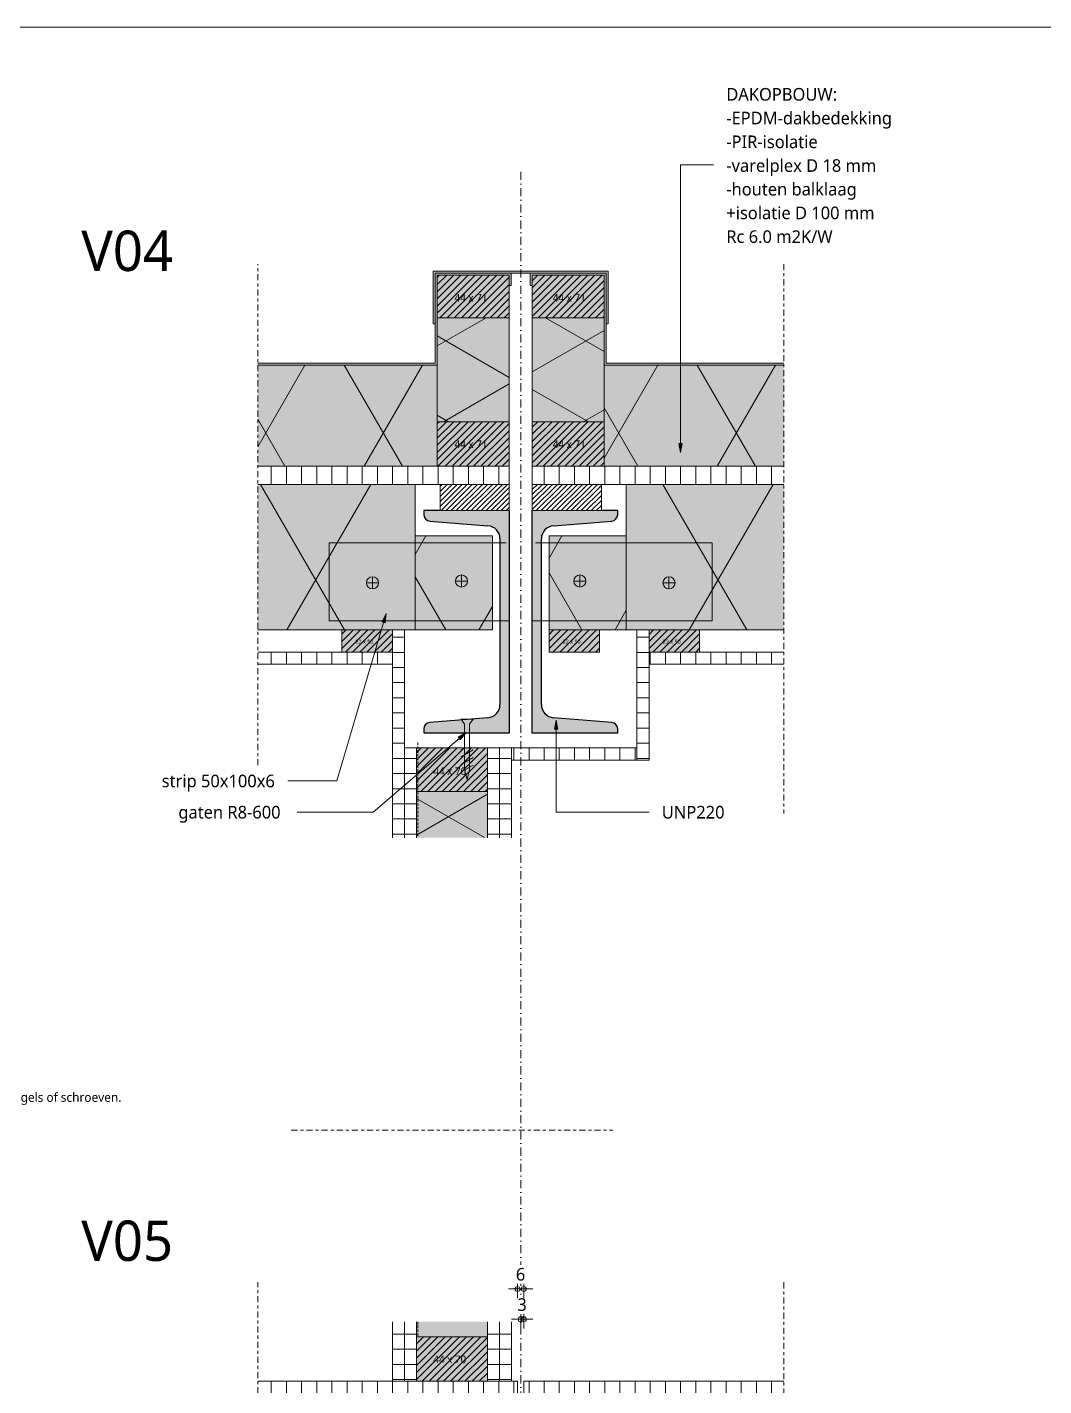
# Model space of a CAD drawing. Header units: millimetres. Extents: x 1381 to 5981, y 1743 to 14688.
# Drawn here: x 2849 to 3854, y 10044 to 11389 of the extents above; entities that cross this region are included whole.
import ezdxf

# ---------------------------------------------------------------- set-up
doc = ezdxf.new("R2010")
doc.units = ezdxf.units.MM
for name, pattern in [('MV_center', [15, 6, -3, 3, -3]), ('MV_hidden', [3.75, 2.5, -1.25]), ('MV_stramien', [16, 8, -4, 0, -4])]:
    doc.linetypes.add(name, pattern=pattern)
for name, color, linetype, lineweight in [('A-ANNO-DIMS', 211, 'Continuous', 13), ('A-ANNO-DIMS-5', 211, 'Continuous', 13), ('A-ANNO-NOTE', 131, 'Continuous', 18), ('A-DETL', 90, 'Continuous', 13), ('A-DETL-GENF', 92, 'Continuous', 18), ('A-DETL-MEDM', 33, 'Continuous', 18), ('G-ANNO-TEXT', 231, 'Continuous', 13)]:
    doc.layers.add(name, color=color, linetype=linetype, lineweight=lineweight)
doc.styles.add('Segoe UI', font='segoeui.ttf', dxfattribs={"height": 7.5})
doc.styles.add('Segoe UI_1', font='segoeui.ttf', dxfattribs={"height": 4})
doc.styles.add('Segoe UI_2', font='segoeui.ttf', dxfattribs={"height": 12.5})
doc.styles.add('Segoe UI_3', font='segoeui.ttf', dxfattribs={"height": 40})
doc.styles.add('Segoe UI_4', font='segoeui.ttf', dxfattribs={"height": 9})
doc.styles.add('Segoe UI_B', font='segoeui.ttf', dxfattribs={"height": 12.5})
doc.dimstyles.new('2_5_mm', dxfattribs={"dimscale": 304.8, "dimtxt": 13.092049, "dimasz": 0.016404, "dimexe": 0.029528, "dimexo": 0.0625, "dimgap": 0.014764, "dimtad": 1, "dimdec": 0, "dimzin": 0, "dimdsep": 46, "dimtxsty": 'Segoe UI_2', "dimblk1": 'DOTBLANK', "dimblk2": 'DOTBLANK', "dimsah": 1, "dimcen": 0.09, "dimdle": 0.029528, "dimazin": 0, "dimtfac": 1, "dimtdec": 4, "dimtix": 1, "dimtmove": 0, "dimatfit": 3, "dimfxl": 0.029528, "dimfxlon": 1, "dimtvp": 1, "dimtfill": 1, "dimtolj": 1, "dimtzin": 0, "dimarcsym": 2})
pattern_1 = [(90, (0, 0), (-15, 9e-16), [])]
pattern_2 = [(270, (0, 0), (-15, -9e-16), [])]
pattern_3 = [(60, (32.3, 205.2), (-58.89, 34), []), (120, (32.3, 205.2), (-58.89, -34), [])]
pattern_4 = [(45, (0, 0), (-2.4748737, 2.4748737), [])]

# ---------------------------------------------------------------- blocks, each defined once
blk = doc.blocks.new('42 isolatie - Type 1-3777703-Details Strandbaak Paviljoen')
at = {"layer": 'A-DETL-GENF'}
blk.add_hatch(color=256, dxfattribs=at).paths.add_polyline_path([(76.8, -93.8), (76.8, -0.8), (0.3, -0.8), (0.3, -93.8), (50.3, -93.8)])
at = {"layer": 'A-DETL-GENF', "lineweight": 13}
h = blk.add_hatch(dxfattribs=at)
h.set_pattern_fill('FP_35', color=256, style=0, pattern_type=2)
h.set_pattern_definition([(300, (-357.56, -184.11), (-79.674, -46), []), (240, (-357.56, -184.11), (-79.674, 46), [])])
h.paths.add_polyline_path([(76.8, -93.8), (76.8, -0.8), (0.3, -0.8), (0.3, -93.8), (50.3, -93.8)])
at = {"layer": 'A-DETL-GENF'}
for p, q in [((76.8, -0.8), (0.3, -0.8)), ((0.3, -0.8), (0.3, -93.8)), ((76.8, -0.8), (0.3, -0.8)), ((0.3, -0.8), (0.3, -93.8)), ((76.8, -93.8), (76.8, -0.8)), ((0.3, -93.8), (50.3, -93.8)), ((41.2, -93.8), (50.3, -93.8)), ((50.3, -93.8), (76.8, -93.8)), ((50.3, -93.8), (76.8, -93.8))]:
    blk.add_line(p, q, dxfattribs=at)
blk = doc.blocks.new('42 isolatie - Type 1-V33-Details Strandbaak Paviljoen')
at = {"layer": 'A-DETL-GENF'}
blk.add_hatch(color=256, dxfattribs=at).paths.add_polyline_path([(156, -144.8), (156, -0.8), (0.3, -0.8), (0.3, -144.8), (72.8, -144.8)])
at = {"layer": 'A-DETL-GENF', "lineweight": 13}
h = blk.add_hatch(dxfattribs=at)
h.set_pattern_fill('FP_59', color=256, style=0, pattern_type=2)
h.set_pattern_definition([(300, (-857.8, -704), (-121.936, -70.4), []), (240, (-857.8, -704), (-121.936, 70.4), [])])
h.paths.add_polyline_path([(156, -144.8), (156, -0.8), (0.3, -0.8), (0.3, -144.8), (72.8, -144.8)])
at = {"layer": 'A-DETL-GENF'}
for p, q in [((156, -0.8), (0.3, -0.8)), ((0.3, -0.8), (0.3, -144.8)), ((0.3, -0.8), (0.3, -144.8)), ((0.3, -144.8), (10.8, -144.8)), ((0.3, -144.8), (10.8, -144.8)), ((10.8, -144.8), (22.8, -144.8)), ((22.8, -144.8), (72.8, -144.8)), ((72.8, -144.8), (156, -144.8)), ((72.8, -144.8), (156, -144.8))]:
    blk.add_line(p, q, dxfattribs=at)
blk = doc.blocks.new('00 plaatmateriaal - d_18 mm-3690187-Details Strandbaak Paviljoen')
at = {"layer": 'A-DETL-GENF', "lineweight": 13}
h = blk.add_hatch(dxfattribs=at)
h.set_pattern_fill('FP_3', color=256, style=0, pattern_type=2)
h.set_pattern_definition(pattern_1)
h.paths.add_polyline_path([(435.2, -18), (503.5, -18), (503.5, 0), (254.8, 0), (254.8, -18), (432.5, -18)])
at = {"layer": 'A-DETL-MEDM'}
for p, q in [((503.5, -18), (503.5, 0)), ((410.5, -18), (435.2, -18))]:
    blk.add_line(p, q, dxfattribs=at)
blk = doc.blocks.new('42 isolatie - Type 1-3777260-Details Strandbaak Paviljoen')
at = {"layer": 'A-DETL-GENF'}
blk.add_hatch(color=256, dxfattribs=at).paths.add_polyline_path([(10.3, -0.8), (0.3, -0.8), (0.3, -100.8), (178, -100.8), (178, -0.8), (171.7, -0.8)])
at = {"layer": 'A-DETL-GENF', "lineweight": 13}
h = blk.add_hatch(dxfattribs=at)
h.set_pattern_fill('FP_68', color=256, style=0, pattern_type=2)
h.set_pattern_definition([(300, (0, 0), (-87.295, -50.4), []), (240, (0, 0), (-87.295, 50.4), [])])
h.paths.add_polyline_path([(10.3, -0.8), (0.3, -0.8), (0.3, -100.8), (178, -100.8), (178, -0.8), (171.7, -0.8)])
at = {"layer": 'A-DETL-GENF'}
for p, q in [((178, -0.8), (0.3, -0.8)), ((178, -0.8), (0.3, -0.8)), ((0.3, -100.8), (178, -100.8))]:
    blk.add_line(p, q, dxfattribs=at)
blk = doc.blocks.new('00 hout_rechthoekig_sls - Vuren 44x71-4309760-Details Strandbaak Paviljoen')
at = {"layer": 'A-DETL-GENF', "lineweight": 13}
blk.add_hatch(color=256, dxfattribs=at).paths.add_polyline_path([(0, 44), (0, 0), (71, 0), (71, 44)])
at = {"layer": 'A-DETL-MEDM', "lineweight": 13}
h = blk.add_hatch(dxfattribs=at)
h.set_pattern_fill('FP_69', color=256, style=0, pattern_type=2)
h.set_pattern_definition([(225, (3325.291, 10998.34), (3.535534, -3.535534), [])])
h.paths.add_polyline_path([(71, 44), (0, 44), (0, 0), (71, 0)])
at = {"layer": 'A-DETL-MEDM'}
for p, q in [((71, 44), (0, 44)), ((0, 44), (0, 0)), ((71, 44), (0, 44)), ((71, 0), (71, 44)), ((71, 0), (71, 44)), ((71, 0), (71, 44)), ((0, 0), (71, 0))]:
    blk.add_line(p, q, dxfattribs=at)
blk = doc.blocks.new('00 hout_rechthoekig_sls - Vuren 44x71-V41-Details Strandbaak Paviljoen')
at = {"layer": 'A-DETL-GENF', "lineweight": 13}
blk.add_hatch(color=256, dxfattribs=at).paths.add_polyline_path([(0, 42), (0, 0), (71, 0), (71, 42)])
at = {"layer": 'A-DETL-MEDM', "lineweight": 13}
h = blk.add_hatch(dxfattribs=at)
h.set_pattern_fill('FP_70', color=256, style=0, pattern_type=2)
h.set_pattern_definition([(225, (3325.291, 11143.34), (3.535534, -3.535534), [])])
h.paths.add_polyline_path([(0, 42), (0, 0), (71, 0), (71, 42)])
at = {"layer": 'A-DETL-MEDM'}
for p, q in [((0, 42), (0, 0)), ((71, 0), (71, 42)), ((71, 0), (71, 42)), ((71, 0), (71, 42)), ((0, 0), (71, 0))]:
    blk.add_line(p, q, dxfattribs=at)
blk = doc.blocks.new('42 isolatie - Type 1-3777282-Details Strandbaak Paviljoen')
at = {"layer": 'A-DETL-GENF'}
blk.add_hatch(color=256, dxfattribs=at).paths.add_polyline_path([(103.3, -71.8), (103.3, -0.8), (0.3, -0.8), (0.3, -71.8), (14.1, -71.8)])
at = {"layer": 'A-DETL-GENF', "lineweight": 13}
h = blk.add_hatch(dxfattribs=at)
h.set_pattern_fill('FP_11', color=256, style=0, pattern_type=2)
h.set_pattern_definition([(300, (32.3, -205.2), (-58.89, -34), []), (240, (32.3, -205.2), (-58.89, 34), [])])
h.paths.add_polyline_path([(103.3, -71.8), (103.3, -0.8), (0.3, -0.8), (0.3, -71.8), (14.1, -71.8)])
at = {"layer": 'A-DETL-GENF'}
for p, q in [((103.3, -0.8), (0.3, -0.8)), ((0.3, -0.8), (0.3, -71.8)), ((103.3, -0.8), (0.3, -0.8)), ((0.3, -0.8), (0.3, -71.8)), ((103.3, -71.8), (103.3, -0.8)), ((103.3, -71.8), (103.3, -0.8)), ((0.3, -71.8), (103.3, -71.8)), ((0.3, -71.8), (103.3, -71.8))]:
    blk.add_line(p, q, dxfattribs=at)
blk = doc.blocks.new('00 plaatmateriaal - d_18 mm-3690192-Details Strandbaak Paviljoen')
at = {"layer": 'A-DETL-GENF', "lineweight": 13}
h = blk.add_hatch(dxfattribs=at)
h.set_pattern_fill('FP_5', color=256, style=0, pattern_type=2)
h.set_pattern_definition(pattern_2)
h.paths.add_polyline_path([(446.1, 18), (254.8, 18), (254.8, 0), (503.5, 0), (503.5, 18)])
at = {"layer": 'A-DETL-MEDM'}
for p, q in [((435.2, 18), (254.8, 18)), ((503.5, 0), (503.5, 18))]:
    blk.add_line(p, q, dxfattribs=at)
blk = doc.blocks.new('42 isolatie - Type 1-3777261-Details Strandbaak Paviljoen')
at = {"layer": 'A-DETL-GENF'}
blk.add_hatch(color=256, dxfattribs=at).paths.add_polyline_path([(178, 0.8), (178, 100.8), (0.3, 100.8), (0.3, 0.8), (2.3, 0.8)])
at = {"layer": 'A-DETL-GENF', "lineweight": 13}
h = blk.add_hatch(dxfattribs=at)
h.set_pattern_fill('FP_65', color=256, style=0, pattern_type=2)
h.set_pattern_definition([(60, (0, 0), (-87.295, 50.4), []), (120, (0, 0), (-87.295, -50.4), [])])
h.paths.add_polyline_path([(178, 0.8), (178, 100.8), (0.3, 100.8), (0.3, 0.8), (2.3, 0.8)])
at = {"layer": 'A-DETL-GENF'}
for p, q in [((178, 100.8), (0.3, 100.8)), ((0.3, 0.8), (178, 0.8)), ((0.3, 0.8), (178, 0.8))]:
    blk.add_line(p, q, dxfattribs=at)
blk = doc.blocks.new('00 hout_rechthoekig_sls - Vuren 44x71-3186835-Details Strandbaak Paviljoen')
at = {"layer": 'A-DETL-GENF', "lineweight": 13}
blk.add_hatch(color=256, dxfattribs=at).paths.add_polyline_path([(0, -44), (71, -44), (71, 0), (0, 0)])
at = {"layer": 'A-DETL-MEDM', "lineweight": 13}
h = blk.add_hatch(dxfattribs=at)
h.set_pattern_fill('FP_71', color=256, style=0, pattern_type=2)
h.set_pattern_definition([(45, (-3348.291, -10998.34), (-3.535534, 3.535534), [])])
h.paths.add_polyline_path([(71, -44), (71, 0), (0, 0), (0, -44), (57.4, -44)])
at = {"layer": 'A-DETL-MEDM'}
for p, q in [((0, 0), (71, 0)), ((0, -44), (0, 0)), ((71, 0), (71, -44)), ((71, 0), (71, -44)), ((71, 0), (71, -44)), ((71, -44), (0, -44)), ((71, -44), (0, -44))]:
    blk.add_line(p, q, dxfattribs=at)
blk = doc.blocks.new('00 hout_rechthoekig_sls - Vuren 44x71-V42-Details Strandbaak Paviljoen')
at = {"layer": 'A-DETL-GENF', "lineweight": 13}
blk.add_hatch(color=256, dxfattribs=at).paths.add_polyline_path([(71, -42), (71, 0), (0, 0), (0, -42), (57.4, -42)])
at = {"layer": 'A-DETL-MEDM', "lineweight": 13}
h = blk.add_hatch(dxfattribs=at)
h.set_pattern_fill('FP_72', color=256, style=0, pattern_type=2)
h.set_pattern_definition([(45, (-3348.291, -11143.34), (-3.535534, 3.535534), [])])
h.paths.add_polyline_path([(71, -42), (71, 0), (0, 0), (0, -42), (57.4, -42)])
at = {"layer": 'A-DETL-MEDM'}
for p, q in [((0, 0), (71, 0)), ((0, -42), (0, 0)), ((71, 0), (71, -42)), ((71, 0), (71, -42)), ((71, 0), (71, -42))]:
    blk.add_line(p, q, dxfattribs=at)
blk = doc.blocks.new('42 isolatie - Type 1-3777283-Details Strandbaak Paviljoen')
at = {"layer": 'A-DETL-GENF'}
blk.add_hatch(color=256, dxfattribs=at).paths.add_polyline_path([(103.3, 71.8), (0.3, 71.8), (0.3, 0.8), (103.3, 0.8), (103.3, 58.2)])
at = {"layer": 'A-DETL-GENF', "lineweight": 13}
h = blk.add_hatch(dxfattribs=at)
h.set_pattern_fill('FP_7', color=256, style=0, pattern_type=2)
h.set_pattern_definition(pattern_3)
h.paths.add_polyline_path([(103.3, 71.8), (0.3, 71.8), (0.3, 0.8), (103.3, 0.8), (103.3, 58.2)])
at = {"layer": 'A-DETL-GENF'}
for p, q in [((103.3, 71.8), (0.3, 71.8)), ((0.3, 71.8), (0.3, 0.8)), ((103.3, 71.8), (0.3, 71.8)), ((0.3, 71.8), (0.3, 0.8)), ((103.3, 0.8), (103.3, 71.8)), ((103.3, 0.8), (103.3, 71.8)), ((0.3, 0.8), (103.3, 0.8)), ((0.3, 0.8), (103.3, 0.8))]:
    blk.add_line(p, q, dxfattribs=at)
blk = doc.blocks.new('00 hout_rechthoekig_sls - Vuren 44x70-V43-Details Strandbaak Paviljoen')
at = {"layer": 'A-DETL-GENF', "lineweight": 13}
blk.add_hatch(color=256, dxfattribs=at).paths.add_polyline_path([(70, -1), (0, -1), (0, -44), (70, -44), (70, -8.8)])
at = {"layer": 'A-DETL-MEDM', "lineweight": 13}
h = blk.add_hatch(dxfattribs=at)
h.set_pattern_fill('FP_73', color=256, style=0, pattern_type=2)
h.set_pattern_definition([(225, (3303.791, 10631.34), (3.535534, -3.535534), [])])
h.paths.add_polyline_path([(70, -1), (0, -1), (0, -44), (70, -44), (70, -8.8)])
at = {"layer": 'A-DETL-MEDM'}
for p, q in [((0, -44), (0, -1)), ((70, -1), (70, -44)), ((70, -1), (70, -44)), ((70, -1), (70, -44)), ((70, -44), (0, -44)), ((70, -44), (0, -44))]:
    blk.add_line(p, q, dxfattribs=at)
blk = doc.blocks.new('42 isolatie - Type 1-3777794-Details Strandbaak Paviljoen')
at = {"layer": 'A-DETL-GENF'}
h = blk.add_hatch(color=256, dxfattribs=at)
h.paths.add_polyline_path([(540.3, 0.8), (540.3, 70.8), (525.4, 70.8), (525.4, 0.8)])
h.paths.add_polyline_path([(46, 0.8), (46, 70.8), (0.3, 70.8), (0.3, 0.8)])
at = {"layer": 'A-DETL-GENF', "lineweight": 13}
h = blk.add_hatch(dxfattribs=at)
h.set_pattern_fill('FP_7', color=256, style=0, pattern_type=2)
h.set_pattern_definition(pattern_3)
h.paths.add_polyline_path([(540.3, 0.8), (540.3, 70.8), (525.4, 70.8), (525.4, 0.8)])
h.paths.add_polyline_path([(46, 0.8), (46, 70.8), (0.3, 70.8), (0.3, 0.8)])
at = {"layer": 'A-DETL-GENF'}
for p, q in [((46, 70.8), (0.3, 70.8)), ((0.3, 70.8), (0.3, 0.8)), ((0.3, 70.8), (0.3, 0.8)), ((540.3, 70.8), (525.4, 70.8)), ((0.3, 0.8), (46, 0.8)), ((525.4, 0.8), (540.3, 0.8))]:
    blk.add_line(p, q, dxfattribs=at)
blk = doc.blocks.new('00 plaatmateriaal - d_12 mm-V44-Details Strandbaak Paviljoen')
at = {"layer": 'A-DETL-GENF', "lineweight": 13}
h = blk.add_hatch(dxfattribs=at)
h.set_pattern_fill('FP_3', color=256, style=0, pattern_type=2)
h.set_pattern_definition(pattern_1)
h.paths.add_polyline_path([(627, 0), (568.1, 0), (568.1, -12), (627, -12)])
h.paths.add_polyline_path([(88.8, 0), (0, 0), (0, -12), (88.8, -12)])
at = {"layer": 'A-DETL-MEDM'}
for p, q in [((88.8, 0), (0, 0)), ((0, 0), (0, -12)), ((583, 0), (568.1, 0))]:
    blk.add_line(p, q, dxfattribs=at)
blk = doc.blocks.new('00 plaatmateriaal - d_12 mm-3690196-Details Strandbaak Paviljoen')
at = {"layer": 'A-DETL-GENF', "lineweight": 13}
h = blk.add_hatch(dxfattribs=at)
h.set_pattern_fill('FP_5', color=256, style=0, pattern_type=2)
h.set_pattern_definition(pattern_2)
h.paths.add_polyline_path([(627, 12), (568.1, 12), (568.1, 0), (627, 0)])
h.paths.add_polyline_path([(88.8, 0), (88.8, 12), (0, 12), (0, 0), (35.2, 0)])
at = {"layer": 'A-DETL-MEDM'}
for p, q in [((0, 12), (0, 0)), ((0, 0), (88.8, 0)), ((568.1, 0), (583, 0))]:
    blk.add_line(p, q, dxfattribs=at)
blk = doc.blocks.new('28 schroef - 5_0x60-3685552-Details Strandbaak Paviljoen')
at = {"layer": 'A-DETL-GENF', "lineweight": 13}
h = blk.add_hatch(dxfattribs=at)
h.set_pattern_fill('FP_8', color=256, style=0, pattern_type=2)
h.set_pattern_definition([(120, (0, 0), (-11.2583, -6.5), [])])
h.paths.add_polyline_path([(50, 6), (30, 6), (30, -6), (50, -6)])
h = blk.add_hatch(dxfattribs=at)
h.set_pattern_fill('FP_9', color=256, style=0, pattern_type=2)
h.set_pattern_definition([(120, (7.5, 0), (-11.2583, -6.5), [])])
h.paths.add_polyline_path([(50, 6), (30, 6), (30, -6), (50, -6)])
for p, q in [((0, 6), (0, -6)), ((5, 2.5), (0, 6)), ((50, 2.5), (5, 2.5)), ((60, 0), (50, 2.5)), ((0, -6), (5, -2.5)), ((5, -2.5), (50, -2.5)), ((50, -2.5), (60, 0))]:
    blk.add_line(p, q, dxfattribs=at)
blk = doc.blocks.new('42 isolatie - Type 1-3777704-Details Strandbaak Paviljoen')
at = {"layer": 'A-DETL-GENF'}
blk.add_hatch(color=256, dxfattribs=at).paths.add_polyline_path([(76.8, 93.8), (0.3, 93.8), (0.3, 0.8), (76.8, 0.8), (76.8, 22.3)])
at = {"layer": 'A-DETL-GENF', "lineweight": 13}
h = blk.add_hatch(dxfattribs=at)
h.set_pattern_fill('FP_74', color=256, style=0, pattern_type=2)
h.set_pattern_definition([(60, (-357.56, 184.11), (-79.674, 46), []), (120, (-357.56, 184.11), (-79.674, -46), [])])
h.paths.add_polyline_path([(76.8, 93.8), (0.3, 93.8), (0.3, 0.8), (76.8, 0.8), (76.8, 22.3)])
at = {"layer": 'A-DETL-GENF'}
for p, q in [((76.8, 93.8), (0.3, 93.8)), ((0.3, 93.8), (0.3, 0.8)), ((76.8, 93.8), (0.3, 93.8)), ((0.3, 93.8), (0.3, 0.8)), ((76.8, 0.8), (76.8, 93.8)), ((0.3, 0.8), (76.8, 0.8)), ((0.3, 0.8), (76.8, 0.8))]:
    blk.add_line(p, q, dxfattribs=at)
blk = doc.blocks.new('42 isolatie - Type 1-3777363-Details Strandbaak Paviljoen')
at = {"layer": 'A-DETL-GENF'}
blk.add_hatch(color=256, dxfattribs=at).paths.add_polyline_path([(149.7, 144.8), (0.3, 144.8), (0.3, 0.8), (156, 0.8), (156, 144.8)])
at = {"layer": 'A-DETL-GENF', "lineweight": 13}
h = blk.add_hatch(dxfattribs=at)
h.set_pattern_fill('FP_75', color=256, style=0, pattern_type=2)
h.set_pattern_definition([(60, (-857.8, 704), (-121.936, 70.4), []), (120, (-857.8, 704), (-121.936, -70.4), [])])
h.paths.add_polyline_path([(149.7, 144.8), (0.3, 144.8), (0.3, 0.8), (156, 0.8), (156, 144.8)])
at = {"layer": 'A-DETL-GENF'}
for p, q in [((10.8, 144.8), (0.3, 144.8)), ((0.3, 144.8), (0.3, 0.8)), ((10.8, 144.8), (0.3, 144.8)), ((0.3, 144.8), (0.3, 0.8)), ((22.8, 144.8), (10.8, 144.8)), ((72.8, 144.8), (22.8, 144.8)), ((156, 144.8), (72.8, 144.8)), ((156, 144.8), (72.8, 144.8)), ((0.3, 0.8), (156, 0.8)), ((0.3, 0.8), (156, 0.8))]:
    blk.add_line(p, q, dxfattribs=at)
blk = doc.blocks.new('00 plaatmateriaal - d_12 mm-3690203-Details Strandbaak Paviljoen')
at = {"layer": 'A-DETL-GENF', "lineweight": 13}
h = blk.add_hatch(dxfattribs=at)
h.set_pattern_fill('FP_3', color=256, style=0, pattern_type=2)
h.set_pattern_definition(pattern_1)
h.paths.add_polyline_path([(744, -12), (744, 0), (685.1, 0), (685.1, -12)])
h.paths.add_polyline_path([(205.8, 0), (0, 0), (0, -12), (205.8, -12)])
at = {"layer": 'A-DETL-MEDM'}
for p, q in [((205.8, 0), (0, 0)), ((0, 0), (0, -12)), ((744, 0), (685.1, 0)), ((34, -12), (205.8, -12)), ((685.1, -12), (744, -12))]:
    blk.add_line(p, q, dxfattribs=at)
blk = doc.blocks.new('00 plaatmateriaal - d_12 mm-V45-Details Strandbaak Paviljoen')
at = {"layer": 'A-DETL-GENF', "lineweight": 13}
h = blk.add_hatch(dxfattribs=at)
h.set_pattern_fill('FP_3', color=256, style=0, pattern_type=2)
h.set_pattern_definition(pattern_1)
h.paths.add_polyline_path([(627, -12), (627, 0), (568.1, 0), (568.1, -12)])
h.paths.add_polyline_path([(88.8, 0), (0, 0), (0, -12), (88.8, -12)])
at = {"layer": 'A-DETL-MEDM'}
for p, q in [((0, 0), (0, -12)), ((88.8, 0), (12, 0)), ((627, 0), (568.1, 0)), ((0, -12), (88.8, -12)), ((568.1, -12), (627, -12))]:
    blk.add_line(p, q, dxfattribs=at)
blk = doc.blocks.new('NLRS_00_DI_maskeer - Type 1-4234861-Details Strandbaak Paviljoen')
at = {"layer": 'A-DETL-GENF', "linetype": 'MV_center'}
blk.add_line((218, 0), (-100, 0), dxfattribs=at)
blk = doc.blocks.new('00 plaatmateriaal - d_12 mm-3690204-Details Strandbaak Paviljoen')
at = {"layer": 'A-DETL-GENF', "lineweight": 13}
h = blk.add_hatch(dxfattribs=at)
h.set_pattern_fill('FP_5', color=256, style=0, pattern_type=2)
h.set_pattern_definition(pattern_2)
h.paths.add_polyline_path([(129, 12), (0, 12), (0, 0), (129, 0)])
at = {"layer": 'A-DETL-MEDM'}
for p, q in [((0, 12), (0, 0)), ((0, 0), (117, 0)), ((129, 12), (34, 12)), ((129, 0), (129, 12))]:
    blk.add_line(p, q, dxfattribs=at)
blk = doc.blocks.new('00 plaatmateriaal - d_12 mm-3690205-Details Strandbaak Paviljoen')
at = {"layer": 'A-DETL-GENF', "lineweight": 13}
h = blk.add_hatch(dxfattribs=at)
h.set_pattern_fill('FP_5', color=256, style=0, pattern_type=2)
h.set_pattern_definition(pattern_2)
h.paths.add_polyline_path([(46.1, 12), (0, 12), (0, 0), (124, 0), (124, 12)])
at = {"layer": 'A-DETL-MEDM'}
for p, q in [((124, 12), (0, 12)), ((0, 12), (0, 0)), ((0, 0), (124, 0)), ((124, 0), (124, 12))]:
    blk.add_line(p, q, dxfattribs=at)
blk = doc.blocks.new('00 hout_rechthoekig_sls - Vuren 22x50-3565191-Details Strandbaak Paviljoen')
at = {"layer": 'A-DETL-GENF', "lineweight": 13}
blk.add_hatch(color=256, dxfattribs=at).paths.add_polyline_path([(50, 0), (0, 0), (0, -22), (50, -22)])
at = {"layer": 'A-DETL-MEDM', "lineweight": 13}
h = blk.add_hatch(dxfattribs=at)
h.set_pattern_fill('FP_76', color=256, style=0, pattern_type=2)
h.set_pattern_definition([(225, (3209.791, 10770.34), (3.535534, -3.535534), [])])
h.paths.add_polyline_path([(50, 0), (0, 0), (0, -22), (50, -22)])
at = {"layer": 'A-DETL-MEDM'}
for p, q in [((0, 0), (50, 0)), ((0, -22), (0, 0)), ((50, 0), (50, -22)), ((50, 0), (50, -22)), ((50, 0), (50, -22)), ((50, -22), (0, -22)), ((50, -22), (0, -22))]:
    blk.add_line(p, q, dxfattribs=at)
blk = doc.blocks.new('00 plaatmateriaal - d_12 mm-3690206-Details Strandbaak Paviljoen')
at = {"layer": 'A-DETL-GENF', "lineweight": 13}
h = blk.add_hatch(dxfattribs=at)
h.set_pattern_fill('FP_5', color=256, style=0, pattern_type=2)
h.set_pattern_definition(pattern_2)
h.paths.add_polyline_path([(126.9, 12), (0, 12), (0, 0), (133.2, 0), (133.2, 12)])
at = {"layer": 'A-DETL-MEDM'}
for p, q in [((133.2, 12), (0, 12)), ((0, 12), (0, 0)), ((0, 0), (133.2, 0))]:
    blk.add_line(p, q, dxfattribs=at)
blk = doc.blocks.new('NLRS_00_DI_maskeer - Type 1-4234723-Details Strandbaak Paviljoen')
at = {"layer": 'A-DETL-GENF', "linetype": 'MV_center'}
blk.add_line((-100, 0), (396, 0), dxfattribs=at)
blk = doc.blocks.new('00 hout_rechthoekig_sls - Vuren 22x50-V46-Details Strandbaak Paviljoen')
at = {"layer": 'A-DETL-GENF', "lineweight": 13}
blk.add_hatch(color=256, dxfattribs=at).paths.add_polyline_path([(50, 0), (0, 0), (0, -22), (50, -22)])
at = {"layer": 'A-DETL-MEDM', "lineweight": 13}
h = blk.add_hatch(dxfattribs=at)
h.set_pattern_fill('FP_77', color=256, style=0, pattern_type=2)
h.set_pattern_definition([(225, (3414.791, 10770.34), (3.535534, -3.535534), [])])
h.paths.add_polyline_path([(50, 0), (0, 0), (0, -22), (50, -22)])
at = {"layer": 'A-DETL-MEDM'}
for p, q in [((0, 0), (50, 0)), ((0, -22), (0, 0)), ((50, 0), (50, -22)), ((50, 0), (50, -22)), ((50, 0), (50, -22)), ((50, -22), (0, -22)), ((50, -22), (0, -22))]:
    blk.add_line(p, q, dxfattribs=at)
blk = doc.blocks.new('00 hout_rechthoekig_sls - Vuren 22x50-V47-Details Strandbaak Paviljoen')
at = {"layer": 'A-DETL-GENF', "lineweight": 13}
blk.add_hatch(color=256, dxfattribs=at).paths.add_polyline_path([(50, 0), (0, 0), (0, -22), (50, -22)])
at = {"layer": 'A-DETL-MEDM', "lineweight": 13}
h = blk.add_hatch(dxfattribs=at)
h.set_pattern_fill('FP_78', color=256, style=0, pattern_type=2)
h.set_pattern_definition([(225, (3513.791, 10770.34), (3.535534, -3.535534), [])])
h.paths.add_polyline_path([(50, 0), (0, 0), (0, -22), (50, -22)])
at = {"layer": 'A-DETL-MEDM'}
for p, q in [((0, 0), (50, 0)), ((0, -22), (0, 0)), ((50, 0), (50, -22)), ((50, 0), (50, -22)), ((50, 0), (50, -22)), ((50, -22), (0, -22)), ((50, -22), (0, -22))]:
    blk.add_line(p, q, dxfattribs=at)
blk = doc.blocks.new('00 plaatmateriaal - d_12 mm-3690207-Details Strandbaak Paviljoen')
at = {"layer": 'A-DETL-GENF', "lineweight": 13}
h = blk.add_hatch(dxfattribs=at)
h.set_pattern_fill('FP_5', color=256, style=0, pattern_type=2)
h.set_pattern_definition(pattern_2)
h.paths.add_polyline_path([(165, 12), (31.8, 12), (31.8, 0), (165, 0)])
at = {"layer": 'A-DETL-MEDM'}
for p, q in [((165, 12), (31.8, 12)), ((31.8, 0), (165, 0)), ((165, 0), (165, 12))]:
    blk.add_line(p, q, dxfattribs=at)
blk = doc.blocks.new('NLRS_00_DI_maskeer - Type 1-4234860-Details Strandbaak Paviljoen')
at = {"layer": 'A-DETL-GENF', "linetype": 'MV_center'}
blk.add_line((444, 0), (-100, 0), dxfattribs=at)
blk = doc.blocks.new('00 plaatmateriaal - d_18 mm-3690214-Details Strandbaak Paviljoen')
at = {"layer": 'A-DETL-GENF', "lineweight": 13}
h = blk.add_hatch(dxfattribs=at)
h.set_pattern_fill('FP_5', color=256, style=0, pattern_type=2)
h.set_pattern_definition(pattern_2)
h.paths.add_polyline_path([(307.2, 18), (50, 18), (50, 0), (307.2, 0)])
at = {"layer": 'A-DETL-MEDM'}
for p, q in [((307.2, 18), (50, 18)), ((307.2, 0), (307.2, 18)), ((50, 0), (307.2, 0))]:
    blk.add_line(p, q, dxfattribs=at)
blk = doc.blocks.new('00 plaatmateriaal - d_18 mm-3690216-Details Strandbaak Paviljoen')
at = {"layer": 'A-DETL-GENF', "lineweight": 13}
h = blk.add_hatch(dxfattribs=at)
h.set_pattern_fill('FP_3', color=256, style=0, pattern_type=2)
h.set_pattern_definition(pattern_1)
h.paths.add_polyline_path([(277.2, -18), (307.1, -18), (307.1, 0), (50, 0), (50, -18), (207.2, -18)])
at = {"layer": 'A-DETL-MEDM'}
for p, q in [((207.2, 0), (50, 0)), ((307.1, 0), (277.2, 0)), ((307.1, -18), (307.1, 0)), ((50, -18), (307.1, -18))]:
    blk.add_line(p, q, dxfattribs=at)
blk = doc.blocks.new('00 hout_rechthoekig_sls - Vuren 44x70-V49-Details Strandbaak Paviljoen')
at = {"layer": 'A-DETL-GENF', "lineweight": 13}
blk.add_hatch(color=256, dxfattribs=at).paths.add_polyline_path([(0, 44), (0, 0), (70, 0), (70, 44)])
at = {"layer": 'A-DETL-MEDM', "lineweight": 13}
h = blk.add_hatch(dxfattribs=at)
h.set_pattern_fill('FP_80', color=256, style=0, pattern_type=2)
h.set_pattern_definition([(225, (3303.791, 10092.34), (3.535534, -3.535534), [])])
h.paths.add_polyline_path([(0, 44), (0, 0), (70, 0), (70, 44)])
at = {"layer": 'A-DETL-MEDM'}
for p, q in [((70, 44), (0, 44)), ((0, 44), (0, 0)), ((70, 44), (0, 44)), ((70, 0), (70, 44)), ((70, 0), (70, 44)), ((70, 0), (70, 44)), ((0, 0), (70, 0))]:
    blk.add_line(p, q, dxfattribs=at)
blk = doc.blocks.new('NLRS_00_DI_maskeer - Type 1-4234863-Details Strandbaak Paviljoen')
at = {"layer": 'A-DETL-GENF', "linetype": 'MV_center'}
blk.add_line((459.8, 0), (-100, 0), dxfattribs=at)
blk = doc.blocks.new('NLRS_00_DI_maskeer - Type 1-4234864-Details Strandbaak Paviljoen')
at = {"layer": 'A-DETL-GENF', "linetype": 'MV_center'}
blk.add_line((-100, 0), (459.8, 0), dxfattribs=at)
blk = doc.blocks.new('DIMBLOCK92-Details Strandbaak Paviljoen')
at = {"layer": 'A-ANNO-DIMS-5'}
for p, q in [((3336.8, 10109.7), (3336.8, 10118.7)), ((3339.8, 10109.7), (3339.8, 10118.7)), ((3327.8, 10109.7), (3348.8, 10109.7)), ((3336.8, 10109.7), (3336.8, 10100.7)), ((3339.8, 10109.7), (3339.8, 10100.7))]:
    blk.add_line(p, q, dxfattribs=at)
for centre in [(3336.8, 10109.7), (3339.8, 10109.7)]:
    blk.add_circle(centre, 2.5, dxfattribs=at)
at = {"layer": 'A-ANNO-DIMS-5', "color": 0, "insert": (3333.5, 10130.5), "char_height": 12.5, "width": 11.426, "attachment_point": 1, "line_spacing_factor": 1.142579, "style": 'Segoe UI_2', "bg_fill": 3, "box_fill_scale": 1.25, "bg_fill_color": 9, "bg_fill_true_color": 13158600, "bg_fill_transparency": 0}
blk.add_mtext('3', dxfattribs=at)
blk = doc.blocks.new('_DotBlank')
at = {"color": 0, "linetype": 'ByBlock', "lineweight": -2}
blk.add_line((-0.5, 0), (-1, 0), dxfattribs=at)
blk.add_circle((0, 0), 0.5, dxfattribs=at)
blk = doc.blocks.new('DIMBLOCK101-Details Strandbaak Paviljoen')
at = {"layer": 'A-ANNO-DIMS-5'}
for p, q in [((3333.7, 10139.7), (3333.7, 10148.7)), ((3339.8, 10139.7), (3339.8, 10148.7)), ((3324.7, 10139.7), (3348.8, 10139.7)), ((3333.7, 10139.7), (3333.7, 10130.7)), ((3339.8, 10139.7), (3339.8, 10130.7))]:
    blk.add_line(p, q, dxfattribs=at)
for centre in [(3333.7, 10139.7), (3339.8, 10139.7)]:
    blk.add_circle(centre, 2.5, dxfattribs=at)
at = {"layer": 'A-ANNO-DIMS-5', "color": 0, "insert": (3332, 10160.5), "char_height": 12.5, "width": 11.426, "attachment_point": 1, "line_spacing_factor": 1.142579, "style": 'Segoe UI_2', "bg_fill": 3, "box_fill_scale": 1.25, "bg_fill_color": 9, "bg_fill_true_color": 13158600, "bg_fill_transparency": 0}
blk.add_mtext('6', dxfattribs=at)

msp = doc.modelspace()

# ---------------------------------------------------------------- hatches: boundary and pattern name
at = {"layer": 'A-DETL-GENF'}
for points in [[(3076.6, 11054.3), (3254.3, 11054.3), (3254.3, 11143.3), (3325.3, 11143.3), (3325.3, 11133.3), (3327.3, 11133.3), (3327.3, 11145.3), (3252.3, 11145.3), (3252.3, 11056.3), (3076.6, 11056.3), (3076.6, 11054.6)], [(3250.3, 11095.3), (3252.3, 11095.3), (3252.3, 11145.3), (3421.3, 11145.3), (3421.3, 11095.3), (3423.3, 11095.3), (3423.3, 11147.3), (3250.3, 11147.3)], [(3597, 11054.3), (3597, 11056.3), (3421.3, 11056.3), (3421.3, 11145.3), (3346.3, 11145.3), (3346.3, 11133.3), (3348.3, 11133.3), (3348.3, 11143.3), (3419.3, 11143.3), (3419.3, 11054.3)], [(3325.8, 10690.3), (3325.8, 10910.3), (3240.8, 10910.3), (3240.8, 10906.5), (3241, 10904.9), (3241.6, 10903.4), (3242.5, 10902.1), (3243.7, 10901), (3245.2, 10900.3), (3246.8, 10900), (3304.3, 10895.4), (3307.5, 10894.7), (3310.4, 10893.3), (3312.8, 10891.3), (3314.7, 10888.6), (3315.9, 10885.6), (3316.3, 10882.4), (3316.3, 10718.2), (3315.9, 10715), (3314.7, 10712), (3312.8, 10709.4), (3310.4, 10707.3), (3307.5, 10705.9), (3304.3, 10705.3), (3246.8, 10700.7), (3245.2, 10700.3), (3243.7, 10699.6), (3242.5, 10698.6), (3241.6, 10697.3), (3241, 10695.8), (3240.8, 10694.2), (3240.8, 10690.3)], [(3432.8, 10690.3), (3432.8, 10694.2), (3432.6, 10695.8), (3432, 10697.3), (3431.1, 10698.6), (3429.8, 10699.6), (3428.4, 10700.3), (3426.8, 10700.7), (3369.3, 10705.3), (3366.1, 10705.9), (3363.2, 10707.3), (3360.7, 10709.4), (3358.9, 10712), (3357.7, 10715), (3357.3, 10718.2), (3357.3, 10882.4), (3357.7, 10885.6), (3358.9, 10888.6), (3360.7, 10891.3), (3363.2, 10893.3), (3366.1, 10894.7), (3369.3, 10895.4), (3426.8, 10900), (3428.4, 10900.3), (3429.8, 10901), (3431.1, 10902.1), (3432, 10903.4), (3432.6, 10904.9), (3432.8, 10906.5), (3432.8, 10910.3), (3347.8, 10910.3), (3347.8, 10690.3), (3405.7, 10690.3)]]:
    msp.add_hatch(color=7, dxfattribs=at).paths.add_polyline_path(points)
at = {"layer": 'A-DETL-GENF', "lineweight": 13}
h = msp.add_hatch(dxfattribs=at)
h.set_pattern_fill('FP_84', color=250, style=0, pattern_type=2)
h.set_pattern_definition(pattern_4)
h.paths.add_polyline_path([(3325.3, 10910.3), (3325.3, 10936.3), (3257, 10936.3), (3257, 10910.3)])
h = msp.add_hatch(dxfattribs=at)
h.set_pattern_fill('FP_84', color=250, style=0, pattern_type=2)
h.set_pattern_definition(pattern_4)
h.paths.add_polyline_path([(3348.3, 10910.3), (3416.6, 10910.3), (3416.6, 10936.3), (3348.3, 10936.3)])
at = {"layer": 'G-ANNO-TEXT'}
for points in [[(3494.8, 10967.9), (3496.4, 10976.9), (3493.2, 10976.9)], [(3203.7, 10808.4), (3199.7, 10800.2), (3202.7, 10799.3)], [(3371.8, 10703), (3370.2, 10694), (3373.4, 10694)], [(3282.7, 10690.6), (3274.8, 10685.9), (3276.9, 10683.5)]]:
    msp.add_hatch(color=7, dxfattribs=at).paths.add_polyline_path(points)

# ---------------------------------------------------------------- linework, layer by layer
at = {"layer": 'A-DETL', "lineweight": 18}
for p, q in [((1381.5, 11388.9), (5981.5, 11388.9)), ((3423.3, 11147.3), (3250.3, 11147.3)), ((3250.3, 11147.3), (3250.3, 11095.3)), ((3252.3, 11145.3), (3421.3, 11145.3)), ((3252.3, 11095.3), (3252.3, 11145.3)), ((3327.3, 11133.3), (3327.3, 11145.3)), ((3346.3, 11145.3), (3346.3, 11133.3)), ((3421.3, 11145.3), (3421.3, 11095.3)), ((3423.3, 11095.3), (3423.3, 11147.3)), ((3325.3, 11133.3), (3327.3, 11133.3)), ((3346.3, 11133.3), (3348.3, 11133.3)), ((3250.3, 11095.3), (3252.3, 11095.3)), ((3252.3, 11095.3), (3252.3, 11056.3)), ((3421.3, 11056.3), (3421.3, 11095.3)), ((3421.3, 11095.3), (3423.3, 11095.3)), ((3252.3, 11056.3), (3076.6, 11056.3)), ((3076.6, 11054.3), (3254.3, 11054.3)), ((3419.3, 11054.3), (3597, 11054.3)), ((3597, 11056.3), (3421.3, 11056.3)), ((3232.3, 10936.3), (3232.3, 10885.3)), ((3325.3, 10936.3), (3257, 10936.3)), ((3257, 10936.3), (3257, 10910.3)), ((3325.3, 10910.3), (3325.3, 10936.3)), ((3348.3, 10936.3), (3348.3, 10910.3)), ((3416.6, 10936.3), (3348.3, 10936.3)), ((3416.6, 10910.3), (3416.6, 10936.3)), ((3441.3, 10936.3), (3441.3, 10885.3)), ((3257, 10910.3), (3325.3, 10910.3)), ((3325.3, 10910.3), (3325.3, 10710.3)), ((3348.3, 10910.3), (3348.3, 10710.3)), ((3348.3, 10910.3), (3416.6, 10910.3)), ((3232.3, 10885.3), (3308.8, 10885.3)), ((3441.3, 10885.3), (3364.8, 10885.3)), ((3364.8, 10878.3), (3364.8, 10885.3)), ((3147.3, 10878.3), (3322.3, 10878.3)), ((3147.3, 10801.3), (3147.3, 10878.3)), ((3526.3, 10878.3), (3351.3, 10878.3)), ((3526.3, 10801.3), (3526.3, 10878.3)), ((3190.1, 10832.8), (3190.1, 10844.8)), ((3278.3, 10834.6), (3278.3, 10846.6)), ((3395.3, 10834.6), (3395.3, 10846.6)), ((3483.5, 10832.8), (3483.5, 10844.8)), ((3196.1, 10838.8), (3184.1, 10838.8)), ((3284.3, 10840.6), (3272.3, 10840.6)), ((3389.3, 10840.6), (3401.3, 10840.6)), ((3477.5, 10838.8), (3489.5, 10838.8)), ((3325.3, 10801.3), (3147.3, 10801.3)), ((3348.3, 10801.3), (3526.3, 10801.3))]:
    msp.add_line(p, q, dxfattribs=at)
at = {"layer": 'A-DETL', "linetype": 'MV_stramien', "lineweight": 18}
msp.add_line((3336.8, 9466.7), (3336.8, 11246.7), dxfattribs=at)
at = {"layer": 'A-DETL', "linetype": 'MV_hidden', "lineweight": 18}
for p, q in [((3235, 10680.6), (3235, 10586.6)), ((3235, 10107.2), (3235, 10092.3))]:
    msp.add_line(p, q, dxfattribs=at)
at = {"layer": 'A-DETL', "lineweight": 18}
for centre in [(3190.1, 10838.8), (3278.3, 10840.6), (3395.3, 10840.6), (3483.5, 10838.8)]:
    msp.add_circle(centre, 6, dxfattribs=at)
at = {"layer": 'A-DETL-MEDM', "lineweight": 25}
for p, q in [((3257, 10910.3), (3240.8, 10910.3)), ((3240.8, 10910.3), (3240.8, 10906.5)), ((3325.8, 10910.3), (3325.3, 10910.3)), ((3325.8, 10690.3), (3325.8, 10910.3)), ((3347.8, 10910.3), (3347.8, 10690.3)), ((3348.3, 10910.3), (3347.8, 10910.3)), ((3432.8, 10910.3), (3416.6, 10910.3)), ((3432.8, 10906.5), (3432.8, 10910.3)), ((3246.8, 10900), (3304.3, 10895.4)), ((3369.3, 10895.4), (3426.8, 10900)), ((3316.3, 10882.4), (3316.3, 10718.2)), ((3357.3, 10718.2), (3357.3, 10882.4)), ((3240.8, 10694.2), (3240.8, 10690.3)), ((3304.3, 10705.3), (3246.8, 10700.7)), ((3426.8, 10700.7), (3369.3, 10705.3)), ((3432.8, 10690.3), (3432.8, 10694.2)), ((3240.8, 10690.3), (3325.8, 10690.3)), ((3347.8, 10690.3), (3432.8, 10690.3))]:
    msp.add_line(p, q, dxfattribs=at)
for centre, radius, start, end in [((3247.3, 10906.5), 6.5, 180, 265.426), ((3303.3, 10882.4), 13, 360, 85.426), ((3370.3, 10882.4), 13, 94.574, 180), ((3426.3, 10906.5), 6.5, 274.574, 0), ((3303.3, 10718.2), 13, 274.574, 0), ((3370.3, 10718.2), 13, 180, 265.426), ((3247.3, 10694.2), 6.5, 94.574, 180), ((3426.3, 10694.2), 6.5, 0, 85.426)]:
    msp.add_arc(centre, radius, start, end, dxfattribs=at)
at = {"layer": 'G-ANNO-TEXT', "color": 250}
for p, q in [((3494.8, 11252.8), (3527.7, 11252.8)), ((3494.8, 10967.9), (3494.8, 11252.8)), ((3496.4, 10976.9), (3493.2, 10976.9)), ((3493.2, 10976.9), (3494.8, 10967.9)), ((3494.8, 10967.9), (3496.4, 10976.9)), ((3203.7, 10808.4), (3155, 10642.7)), ((3203.7, 10808.4), (3199.7, 10800.2)), ((3202.7, 10799.3), (3203.7, 10808.4)), ((3199.7, 10800.2), (3202.7, 10799.3)), ((3371.8, 10703), (3370.2, 10694)), ((3370.2, 10694), (3373.4, 10694)), ((3373.4, 10694), (3371.8, 10703)), ((3371.8, 10703), (3371.8, 10611.8)), ((3282.7, 10690.6), (3190.8, 10611.8)), ((3282.7, 10690.6), (3274.8, 10685.9)), ((3274.8, 10685.9), (3276.9, 10683.5)), ((3276.9, 10683.5), (3282.7, 10690.6)), ((3155, 10642.7), (3106.3, 10642.7)), ((3116.1, 10611.8), (3115.7, 10611.8)), ((3190.8, 10611.8), (3116.1, 10611.8)), ((3371.8, 10611.8), (3463.9, 10611.8))]:
    msp.add_line(p, q, dxfattribs=at)

# ---------------------------------------------------------------- block references
at = {"layer": 'A-DETL-GENF', "linetype": 'MV_center'}
for name, p, rotation in [('NLRS_00_DI_maskeer - Type 1-4234723-Details Strandbaak Paviljoen', (3076.6, 10758.3), 90.00000000000003), ('NLRS_00_DI_maskeer - Type 1-4234860-Details Strandbaak Paviljoen', (3597, 10710.3), 89.99999999999999), ('NLRS_00_DI_maskeer - Type 1-4234861-Details Strandbaak Paviljoen', (3327.8, 10296.9), 180), ('NLRS_00_DI_maskeer - Type 1-4234864-Details Strandbaak Paviljoen', (3076.6, 9686.5), 90.00000000000003), ('NLRS_00_DI_maskeer - Type 1-4234863-Details Strandbaak Paviljoen', (3597, 9686.5), 89.99999999999999)]:
    msp.add_blockref(name, p, dxfattribs=dict(at, rotation=rotation))
at = {"layer": 'A-DETL-GENF'}
for name, p, rotation in [('42 isolatie - Type 1-3777282-Details Strandbaak Paviljoen', (3326.1, 11101.6), 270), ('42 isolatie - Type 1-3777283-Details Strandbaak Paviljoen', (3347.5, 11101.6), 270), ('42 isolatie - Type 1-3777260-Details Strandbaak Paviljoen', (3254.6, 10953.5), 180), ('42 isolatie - Type 1-3777363-Details Strandbaak Paviljoen', (3232.6, 10937.1), 180), ('42 isolatie - Type 1-3777704-Details Strandbaak Paviljoen', (3309.1, 10886.1), 180), ('42 isolatie - Type 1-3777794-Details Strandbaak Paviljoen', (3233, 10632.6), 270.0000000000002)]:
    msp.add_blockref(name, p, dxfattribs=dict(at, rotation=rotation))
for name, p in [('42 isolatie - Type 1-3777261-Details Strandbaak Paviljoen', (3419, 10953.5)), ('42 isolatie - Type 1-V33-Details Strandbaak Paviljoen', (3441, 10937.1)), ('42 isolatie - Type 1-3777703-Details Strandbaak Paviljoen', (3364.5, 10886.1))]:
    msp.add_blockref(name, p, dxfattribs=at)
at = {"layer": 'A-DETL-GENF', "lineweight": 13, "rotation": 269.9999999999997}
msp.add_blockref('28 schroef - 5_0x60-3685552-Details Strandbaak Paviljoen', (3283.8, 10704), dxfattribs=at)
at = {"layer": 'A-DETL-MEDM', "lineweight": 13, "rotation": 180}
for name, p in [('00 hout_rechthoekig_sls - Vuren 44x71-V41-Details Strandbaak Paviljoen', (3325.3, 11143.3)), ('00 hout_rechthoekig_sls - Vuren 44x71-4309760-Details Strandbaak Paviljoen', (3325.3, 10998.3)), ('00 hout_rechthoekig_sls - Vuren 22x50-3565191-Details Strandbaak Paviljoen', (3209.8, 10770.3)), ('00 hout_rechthoekig_sls - Vuren 22x50-V46-Details Strandbaak Paviljoen', (3414.8, 10770.3)), ('00 hout_rechthoekig_sls - Vuren 22x50-V47-Details Strandbaak Paviljoen', (3513.8, 10770.3)), ('00 hout_rechthoekig_sls - Vuren 44x70-V43-Details Strandbaak Paviljoen', (3303.8, 10631.3)), ('00 hout_rechthoekig_sls - Vuren 44x70-V49-Details Strandbaak Paviljoen', (3303.8, 10092.3))]:
    msp.add_blockref(name, p, dxfattribs=at)
at = {"layer": 'A-DETL-MEDM', "lineweight": 13}
for name, p in [('00 hout_rechthoekig_sls - Vuren 44x71-V42-Details Strandbaak Paviljoen', (3348.3, 11143.3)), ('00 hout_rechthoekig_sls - Vuren 44x71-3186835-Details Strandbaak Paviljoen', (3348.3, 10998.3))]:
    msp.add_blockref(name, p, dxfattribs=at)
at = {"layer": 'A-DETL-MEDM'}
for name, p in [('00 plaatmateriaal - d_18 mm-3690187-Details Strandbaak Paviljoen', (2821.8, 10954.3)), ('00 plaatmateriaal - d_18 mm-3690216-Details Strandbaak Paviljoen', (3026.6, 10048.3))]:
    msp.add_blockref(name, p, dxfattribs=at)
for name, p, rotation in [('00 plaatmateriaal - d_18 mm-3690192-Details Strandbaak Paviljoen', (3851.8, 10954.3), 180), ('00 plaatmateriaal - d_12 mm-3690203-Details Strandbaak Paviljoen', (3221.8, 10792.3), 270.0000000000002), ('00 plaatmateriaal - d_12 mm-3690204-Details Strandbaak Paviljoen', (3451.8, 10792.3), 269.9999999999998), ('00 plaatmateriaal - d_12 mm-3690206-Details Strandbaak Paviljoen', (3209.8, 10770.3), 180), ('00 plaatmateriaal - d_12 mm-3690207-Details Strandbaak Paviljoen', (3628.8, 10770.3), 180), ('00 plaatmateriaal - d_12 mm-V44-Details Strandbaak Paviljoen', (3233.8, 10675.3), 270.0000000000002), ('00 plaatmateriaal - d_12 mm-3690196-Details Strandbaak Paviljoen', (3303.8, 10675.3), 270.0000000000001), ('00 plaatmateriaal - d_12 mm-V45-Details Strandbaak Paviljoen', (3327.8, 10675.3), 270.0000000000002), ('00 plaatmateriaal - d_12 mm-3690205-Details Strandbaak Paviljoen', (3451.8, 10675.3), 180), ('00 plaatmateriaal - d_18 mm-3690214-Details Strandbaak Paviljoen', (3647, 10048.3), 180)]:
    msp.add_blockref(name, p, dxfattribs=dict(at, rotation=rotation))

# ---------------------------------------------------------------- texts
at = {"layer": 'A-ANNO-NOTE', "lineweight": 13, "attachment_point": 1}
for s, insert, char_height, width, style in [('44 x 71', (3271.3, 11124.8), 7.5, 40.485, 'Segoe UI'), ('44 x 71', (3368.5, 11124.8), 7.5, 40.485, 'Segoe UI'), ('44 x 71', (3271.3, 10979.8), 7.5, 40.485, 'Segoe UI'), ('44 x 71', (3368.5, 10979.8), 7.5, 40.485, 'Segoe UI'), ('22 x 50', (3173.3, 10782.5), 4, 23.65, 'Segoe UI_1'), ('22 x 50', (3378.3, 10782.5), 4, 23.65, 'Segoe UI_1'), ('22 x 50', (3477.3, 10782.5), 4, 23.65, 'Segoe UI_1'), ('44 x 70', (3250.3, 10656), 7.5, 40.485, 'Segoe UI'), ('44 x 70', (3250.3, 10073.8), 7.5, 40.485, 'Segoe UI')]:
    msp.add_mtext(s, dxfattribs=dict(at, insert=insert, char_height=char_height, width=width, style=style))
at = {"layer": 'G-ANNO-TEXT', "color": 7, "attachment_point": 1}
for s, insert, char_height, width, style in [('DAKOPBOUW:', (3540.2, 11328.7), 12.5, 145.105, 'Segoe UI_B'), ('-EPDM-dakbedekking', (3540.2, 11305.2), 12.5, 205.232, 'Segoe UI_2'), ('-PIR-isolatie', (3540.2, 11281.7), 12.5, 113.439, 'Segoe UI_2'), ('-varelplex D 18 mm ', (3540.2, 11258.2), 12.5, 190.401, 'Segoe UI_2'), ('-houten balklaag ', (3540.2, 11234.8), 12.5, 165.548, 'Segoe UI_2'), ('+isolatie D 100 mm', (3540.2, 11211.3), 12.5, 185.19, 'Segoe UI_2'), ('V04', (2902, 11187.5), 40, 117.447, 'Segoe UI_3'), ('Rc 6.0 m2K/W', (3540.2, 11187.8), 12.5, 133.08, 'Segoe UI_2'), ('strip 50x100x6', (2981.6, 10648.9), 12.5, 135.886, 'Segoe UI_2'), ('gaten R8-600', (2998.1, 10618), 12.5, 127.468, 'Segoe UI_2'), ('UNP220', (3476.4, 10618), 12.5, 77.363, 'Segoe UI_2'), ('V05', (2902, 10207.5), 40, 117.447, 'Segoe UI_3')]:
    msp.add_mtext(s, dxfattribs=dict(at, insert=insert, char_height=char_height, width=width, style=style))
at = {"layer": 'G-ANNO-TEXT', "color": 7, "insert": (2595.5, 10334), "char_height": 9, "width": 445.738, "attachment_point": 1, "style": 'Segoe UI_4', "bg_fill": 3, "box_fill_scale": 1.25, "bg_fill_color": 9, "bg_fill_true_color": 13158600, "bg_fill_transparency": 0}
msp.add_mtext('Verbinding dakstuk met schetsplaten met nagels of schroeven.', dxfattribs=at)

# ---------------------------------------------------------------- next in the draw order: dimensions: what is measured, and where the dimension line sits
at = {"layer": 'A-ANNO-DIMS'}
dim = msp.add_linear_dim(base=(3339.8, 10109.7), p1=(3336.8, 10118.7), p2=(3339.8, 10100.7), dimstyle='2_5_mm', override={"dimpost": '<>', "dimfxl": 18.248288}, dxfattribs=at)
dim.commit()
dim.dimension.update_dxf_attribs({"geometry": 'DIMBLOCK92-Details Strandbaak Paviljoen', "text_midpoint": (3338.3, 10120.6)})

# ---------------------------------------------------------------- next in the draw order: dimensions: what is measured, and where the dimension line sits
dim = msp.add_linear_dim(base=(3339.8, 10139.7), p1=(3333.7, 10130.7), p2=(3339.8, 10130.7), dimstyle='2_5_mm', override={"dimpost": '<>', "dimfxl": 6.097573}, dxfattribs=at)
dim.commit()
dim.dimension.update_dxf_attribs({"geometry": 'DIMBLOCK101-Details Strandbaak Paviljoen', "text_midpoint": (3336.7, 10150.6)})

doc.saveas('drawing.dxf')
